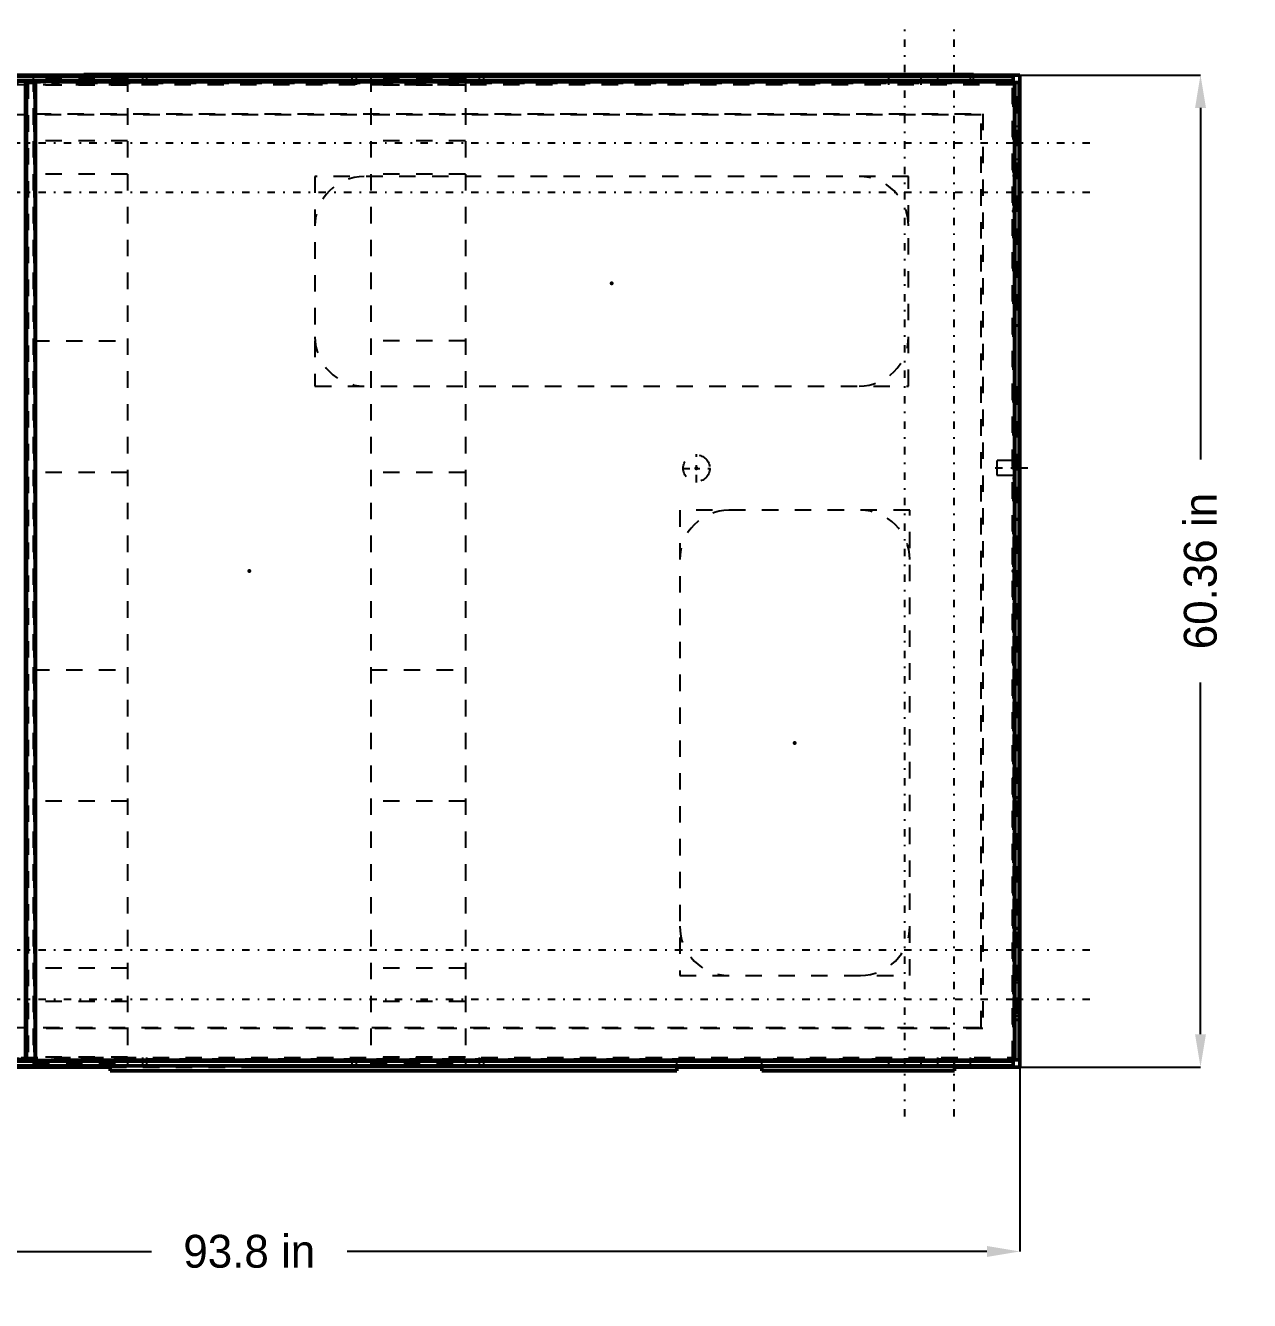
# Model space of a CAD drawing. Header units: inches. Extents: x -52 to 61, y -44 to 33.
# Drawn here: x -13.6 to 60.9, y -44.4 to 33.2 of the extents above; entities that cross this region are included whole.
import ezdxf

# ---------------------------------------------------------------- set-up
doc = ezdxf.new("R2010")
doc.units = ezdxf.units.IN
doc.header["$MEASUREMENT"] = 0
doc.linetypes.add('Center', pattern=[1.5, 0.45, -0.5, 0.05, -0.5])
doc.linetypes.add('Dashed', pattern=[2, 1, -1])
for name, color, linetype, lineweight in [('2d ConnectionPoints', 7, 'Continuous', 50), ('AM_0', 7, 'Continuous', 50), ('AM_4', 3, 'Continuous', 25), ('AM_5', 3, 'Continuous', 25), ('AM_7', 7, 'Center', 25), ('AM_9', 6, 'Dashed', 25)]:
    doc.layers.add(name, color=color, linetype=linetype, lineweight=lineweight)
doc.dimstyles.get("Standard").update_dxf_attribs({"dimtxt": 0.18, "dimasz": 0.18, "dimexe": 0.18, "dimexo": 0.0625, "dimgap": 0.09, "dimtad": 0, "dimtih": 1, "dimtoh": 1, "dimdec": 4, "dimzin": 0, "dimdsep": 46, "dimtxsty": 'Standard', "dimcen": 0.09, "dimadec": 0, "dimazin": 0, "dimtfac": 1, "dimtdec": 4, "dimtofl": 0, "dimtmove": 0, "dimatfit": 3, "dimfxl": 1, "dimtolj": 1, "dimtzin": 0, "dimarcsym": 0})

# ---------------------------------------------------------------- blocks, each defined once
blk = doc.blocks.new('*D1')
at = {"layer": 'AM_5', "color": 0, "lineweight": -2}
for p, q in [((-46.898, 0), (-46.898, -41.403)), ((46.898, 0), (46.898, -41.403)), ((-44.898, -41.403), (-5.956, -41.403)), ((44.898, -41.403), (5.956, -41.403))]:
    blk.add_line(p, q, dxfattribs=at)
at = {"layer": 'AM_5', "color": 0}
for points in [[(-44.898, -41.07), (-44.898, -41.737), (-46.898, -41.403)], [(44.898, -41.737), (44.898, -41.07), (46.898, -41.403)]]:
    blk.add_solid(points, dxfattribs=at)
at = {"layer": 'Defpoints', "color": 0}
for p in [(-46.898, 0), (46.898, 0), (46.898, -41.403)]:
    blk.add_point(p, dxfattribs=at)
at = {"layer": 'AM_5', "color": 0, "insert": (0, -41.403), "char_height": 2, "attachment_point": 5}
blk.add_mtext('\\A1;93.8 in', dxfattribs=at)
blk = doc.blocks.new('*D2')
at = {"layer": 'AM_5', "color": 0, "lineweight": -2}
for p, q in [((0, 30.181), (57.898, 30.181)), ((57.898, 28.181), (57.898, 6.79)), ((57.898, -28.181), (57.898, -6.79)), ((0, -30.181), (57.898, -30.181))]:
    blk.add_line(p, q, dxfattribs=at)
at = {"layer": 'AM_5', "color": 0}
for points in [[(58.231, 28.181), (57.565, 28.181), (57.898, 30.181)], [(57.565, -28.181), (58.231, -28.181), (57.898, -30.181)]]:
    blk.add_solid(points, dxfattribs=at)
at = {"layer": 'Defpoints', "color": 0}
for p in [(0, 30.181), (57.898, 30.181), (0, -30.181)]:
    blk.add_point(p, dxfattribs=at)
at = {"layer": 'AM_5', "color": 0, "insert": (57.898, 0), "char_height": 2, "attachment_point": 5, "rotation": 90}
blk.add_mtext('\\A1;60.36 in', dxfattribs=at)

msp = doc.modelspace()

# ---------------------------------------------------------------- linework, layer by layer
at = {"layer": '2d ConnectionPoints'}
for p in [(0, 29.763), (46.5285, 21.92), (22.0605, 17.513), (27.217, 6.252), (46.4945, 6.284), (0, 0), (0, 0), (0, 0), (46.497, 0), (33.202, -10.456), (46.5285, -12.607), (0, -29.763)]:
    msp.add_point(p, dxfattribs=at)
at = {"layer": 'AM_0'}
for p, q in [((-10.079, 30.181), (-46.898, 30.181)), ((46.496, 30.0965), (-46.496, 30.0965)), ((46.496, 29.8275), (-46.496, 29.8275)), ((-13.61, 29.735), (-13.01, 29.735)), ((-13.61, 29.735), (-13.61, -29.735)), ((-13.01, 29.735), (-13.01, -29.735)), ((-11.74, 29.7635), (-12.0453, 29.7475)), ((46.4945, 29.7635), (-11.74, 29.7635)), ((-10.079, 30.21623), (-10.079, 30.0965)), ((44.087, 30.21623), (-10.079, 30.21623)), ((44.087, 30.21623), (44.087, 30.0965)), ((46.898, 30.181), (44.087, 30.181)), ((46.4945, 29.7475), (46.4945, 29.7635)), ((46.496, 30.0965), (46.496, 29.735)), ((46.496, 29.735), (46.8575, 29.735)), ((46.5885, 29.735), (46.5885, -29.735)), ((46.8575, 29.735), (46.8575, -29.735)), ((46.898, -30.181), (46.898, 30.181)), ((-46.898, -30.181), (-8.472, -30.181)), ((46.496, -29.8275), (-46.496, -29.8275)), ((46.496, -30.0965), (-46.496, -30.0965)), ((-13.61, -29.735), (-13.01, -29.735)), ((-12.0453, -29.7475), (-11.74, -29.7635)), ((-11.74, -29.7635), (46.4945, -29.7635)), ((-8.472, -30.4035), (-8.472, -30.0965)), ((26.028, -30.4035), (26.028, -30.0965)), ((26.028, -30.181), (31.206, -30.181)), ((31.206, -30.4035), (31.206, -30.0965)), ((42.918, -30.4035), (42.918, -30.0965)), ((42.918, -30.181), (46.898, -30.181)), ((46.4945, -29.7635), (46.4945, -29.7475)), ((46.496, -29.735), (46.8575, -29.735)), ((46.496, -29.735), (46.496, -30.0965)), ((-8.472, -30.4035), (26.028, -30.4035)), ((31.206, -30.4035), (42.918, -30.4035))]:
    msp.add_line(p, q, dxfattribs=at)
at = {"layer": 'AM_4'}
for p, q in [((46.496, 29.83746), (-46.496, 29.83746)), ((-12.0453, 29.7475), (-46.496, 29.7475)), ((-13.52, 29.735), (-13.52, -29.735)), ((-13.1, 29.735), (-13.1, -29.735)), ((46.496, 29.7475), (46.4945, 29.7475)), ((46.5085, 29.735), (46.5085, -29.735)), ((46.59846, 29.735), (46.59846, -29.735)), ((-12.0453, -29.7475), (-46.496, -29.7475)), ((46.496, -29.83746), (-46.496, -29.83746)), ((46.496, -29.7475), (46.4945, -29.7475))]:
    msp.add_line(p, q, dxfattribs=at)
at = {"layer": 'AM_7'}
for p, q in [((39.898, -33.1991), (39.898, 33.1991)), ((42.898, -33.1991), (42.898, 33.1991)), ((-51.5878, 26.056), (51.5878, 26.056)), ((-51.5878, 23.056), (51.5878, 23.056)), ((27.217, 5.39887), (27.217, 7.10513)), ((26.36388, 6.252), (28.07013, 6.252)), ((45.3945, 6.284), (47.5945, 6.284)), ((-51.5878, -23.056), (51.5878, -23.056)), ((-51.5878, -26.056), (51.5878, -26.056))]:
    msp.add_line(p, q, dxfattribs=at)
at = {"layer": 'AM_9'}
for p, q in [((46.496, 30.06397), (-46.496, 30.06397)), ((-11.76011, 29.76245), (-46.496, 29.76245)), ((46.448, 29.594), (-45.878, 29.594)), ((-11.74, 29.7635), (-43.893, 29.7635)), ((-43.89299, 30.114), (44.608, 30.114)), ((-12.0453, 29.7475), (-42.31909, 28.16092)), ((-13.51, 29.735), (-13.51, -29.735)), ((-13.46, 29.735), (-13.46, -29.735)), ((-7.402, 30.16), (-13.152, 30.16)), ((-13.152, 30.16), (-13.152, -30.16)), ((-7.402, 30.068), (-13.152, 30.068)), ((-7.402, 29.973), (-13.152, 29.973)), ((-7.402, 29.573), (-13.152, 29.573)), ((-13.11, 29.735), (-13.11, -29.735)), ((-13.06, 29.735), (-13.06, -29.735)), ((-10.242, 29.6835), (-10.242, 29.7635)), ((-10.242, 29.6835), (44.226, 29.6835)), ((-10.182, 29.6835), (-10.182, 29.7635)), ((44.087, 30.20743), (-10.079, 30.20743)), ((44.087, 30.181), (-10.079, 30.181)), ((-10.079, 29.7635), (-10.079, 30.0965)), ((44.087, 29.7852), (-10.079, 29.7852)), ((44.087, 29.7764), (-10.079, 29.7764)), ((-7.402, 30.16), (-7.402, -30.16)), ((-6.5, 30.114), (-6.5, 29.594)), ((-6.25, 30.114), (-6.25, 29.594)), ((6.25, 30.114), (6.25, 29.594)), ((6.5, 30.114), (6.5, 29.594)), ((13.152, 30.16), (7.402, 30.16)), ((7.402, 30.16), (7.402, -30.16)), ((13.152, 30.068), (7.402, 30.068)), ((13.152, 29.973), (7.402, 29.973)), ((13.152, 29.573), (7.402, 29.573)), ((13.152, 30.16), (13.152, -30.16)), ((14, 30.114), (14, 29.594)), ((14.25, 30.114), (14.25, 29.594)), ((38.898, 30.114), (38.898, 29.594)), ((40.898, 29.594), (40.898, 30.114)), ((41.898, 30.114), (41.898, 29.594)), ((43.898, 29.594), (43.898, 30.114)), ((44.087, 29.7635), (44.087, 30.0965)), ((44.166, 29.6835), (44.166, 29.7635)), ((44.226, 29.6835), (44.226, 29.7635)), ((44.608, 30.181), (44.608, 30.114)), ((46.448, -29.594), (46.448, 29.594)), ((46.496, 29.76245), (46.4945, 29.76245)), ((46.4945, -29.7475), (46.4945, 29.7475)), ((46.52345, 29.735), (46.52345, -29.735)), ((46.82497, 29.735), (46.82497, -29.735)), ((46.4945, 28.854), (46.7445, 28.854)), ((46.49451, 28.722), (46.4945, 28.721)), ((46.5285, 28.854), (46.52852, 28.722)), ((46.52852, 28.722), (46.5285, 28.721)), ((46.5285, 28.721), (46.5285, 14.987)), ((46.5615, 28.854), (46.5615, 14.986)), ((46.7445, 28.788), (46.5615, 28.788)), ((46.5615, 28.754), (46.7445, 28.754)), ((46.7445, 28.854), (46.7445, 14.986)), ((44.55, 27.766), (-44.55, 27.766)), ((-13.068, -27.825), (-13.068, 27.825)), ((-13.068, 27.825), (44.643, 27.825)), ((44.55, -27.766), (44.55, 27.766)), ((44.643, 27.825), (44.643, -27.825)), ((46.898, 27.056), (46.448, 27.056)), ((-7.402, 26.188), (-13.152, 26.188)), ((13.152, 26.188), (7.402, 26.188)), ((46.448, 25.056), (46.898, 25.056)), ((-7.402, 24.16), (-13.152, 24.16)), ((13.152, 24.16), (7.402, 24.16)), ((46.898, 24.056), (46.448, 24.056)), ((3.998, 24.01), (3.998, 11.26)), ((40.123, 24.01), (3.998, 24.01)), ((40.123, 11.26), (40.123, 24.01)), ((46.448, 22.056), (46.898, 22.056)), ((46.49451, 14.986), (46.7445, 14.986)), ((46.5285, 14.987), (46.52852, 14.986)), ((46.7445, 14.954), (46.5615, 14.954)), ((46.5615, 14.92), (46.7445, 14.92)), ((46.7445, 14.92), (46.7445, 14.954)), ((-13.152, 14.008), (-7.402, 14.008)), ((13.152, 14.008), (7.402, 14.008)), ((3.998, 11.26), (40.123, 11.26)), ((46.49451, 11.125), (46.7445, 11.125)), ((46.52852, 11.125), (46.5285, 11.124)), ((46.5285, 11.124), (46.5285, 3.192)), ((46.7445, 11.191), (46.5615, 11.191)), ((46.5615, 11.157), (46.7445, 11.157)), ((46.5615, 11.125), (46.5615, 3.191)), ((46.7445, 11.157), (46.7445, 11.191)), ((46.7445, 11.125), (46.7445, 3.191)), ((46.5285, 7.284), (46.4535, 7.284)), ((46.4535, 7.284), (46.4535, 5.284)), ((46.5285, 6.739), (45.4945, 6.739)), ((45.4945, 6.739), (45.4945, 5.829)), ((46.5285, 6.909), (46.4535, 6.909)), ((-7.402, 6.008), (-13.152, 6.008)), ((13.152, 6.008), (7.402, 6.008)), ((45.4945, 5.829), (46.5285, 5.829)), ((46.4535, 5.659), (46.5285, 5.659)), ((46.4535, 5.284), (46.5285, 5.284)), ((26.202, 3.7), (26.202, -24.612)), ((40.202, 3.7), (26.202, 3.7)), ((40.202, -24.612), (40.202, 3.7)), ((46.49451, 3.191), (46.7445, 3.191)), ((46.5285, 3.192), (46.52852, 3.191)), ((46.7445, 3.159), (46.5615, 3.159)), ((46.5615, 3.125), (46.7445, 3.125)), ((46.7445, 3.125), (46.7445, 3.159)), ((46.4945, 2.046), (46.7445, 2.046)), ((46.49487, 2.046), (46.49451, -27.26)), ((46.5285, 2.046), (46.5285, -27.26)), ((46.7445, 2.112), (46.5615, 2.112)), ((46.5615, 2.078), (46.7445, 2.078)), ((46.5615, 2.046), (46.5615, -27.26)), ((46.7445, 2.078), (46.7445, 2.112)), ((46.7445, 2.046), (46.7445, -27.26)), ((-13.152, -6.008), (-7.402, -6.008)), ((7.402, -6.008), (13.152, -6.008)), ((46.4945, -13.828), (46.7445, -13.828)), ((46.7445, -13.76), (46.5615, -13.76)), ((46.5615, -13.794), (46.7445, -13.794)), ((-7.402, -14.008), (-13.152, -14.008)), ((13.152, -14.008), (7.402, -14.008)), ((46.4945, -16.368), (46.7445, -16.368)), ((46.7445, -16.3), (46.5615, -16.3)), ((46.5615, -16.334), (46.7445, -16.334)), ((46.4945, -21.692), (46.7445, -21.692)), ((46.898, -22.056), (46.448, -22.056)), ((46.7445, -21.726), (46.5615, -21.726)), ((46.5615, -21.76), (46.7445, -21.76)), ((46.4945, -22.732), (46.7445, -22.732)), ((46.7445, -22.766), (46.5615, -22.766)), ((46.5615, -22.8), (46.7445, -22.8)), ((-7.402, -24.16), (-13.152, -24.16)), ((13.152, -24.16), (7.402, -24.16)), ((26.202, -24.612), (40.202, -24.612)), ((46.448, -24.056), (46.898, -24.056)), ((46.898, -25.056), (46.448, -25.056)), ((-7.402, -26.188), (-13.152, -26.188)), ((13.152, -26.188), (7.402, -26.188)), ((46.448, -27.056), (46.898, -27.056)), ((-44.55, -27.766), (44.55, -27.766)), ((44.643, -27.825), (-13.068, -27.825)), ((46.4945, -27.26), (46.7445, -27.26)), ((46.7445, -27.292), (46.5615, -27.292)), ((46.5615, -27.326), (46.7445, -27.326)), ((46.7445, -27.326), (46.7445, -27.292)), ((-42.31909, -28.16092), (-12.0453, -29.7475)), ((-11.76011, -29.76245), (-46.496, -29.76245)), ((46.496, -30.06397), (-46.496, -30.06397)), ((-45.878, -29.594), (46.448, -29.594)), ((-43.893, -29.7635), (-11.74, -29.7635)), ((-43.89299, -30.114), (44.608, -30.114)), ((-7.402, -29.573), (-13.152, -29.573)), ((-13.152, -29.973), (-7.402, -29.973)), ((-7.402, -30.068), (-13.152, -30.068)), ((-7.402, -30.16), (-13.152, -30.16)), ((-10.251, -29.6835), (27.634, -29.6835)), ((-10.251, -29.6835), (-10.251, -29.7635)), ((-10.191, -29.6835), (-10.191, -29.7635)), ((-8.472, -30.0965), (-8.472, -29.7635)), ((-8.472, -30.181), (26.028, -30.181)), ((-6.5, -29.594), (-6.5, -30.114)), ((-6.25, -29.594), (-6.25, -30.114)), ((6.25, -29.594), (6.25, -30.114)), ((6.5, -29.594), (6.5, -30.114)), ((13.152, -29.573), (7.402, -29.573)), ((7.402, -29.973), (13.152, -29.973)), ((13.152, -30.068), (7.402, -30.068)), ((13.152, -30.16), (7.402, -30.16)), ((14, -29.594), (14, -30.114)), ((14.25, -29.594), (14.25, -30.114)), ((26.028, -30.0965), (26.028, -29.7635)), ((27.574, -29.6835), (27.574, -29.7635)), ((27.634, -29.6835), (27.634, -29.7635)), ((29.897, -29.6835), (44.226, -29.6835)), ((29.897, -29.6835), (29.897, -29.7635)), ((29.957, -29.6835), (29.957, -29.7635)), ((31.206, -30.0965), (31.206, -29.7635)), ((31.206, -30.181), (42.918, -30.181)), ((38.898, -29.594), (38.898, -30.114)), ((40.898, -30.114), (40.898, -29.594)), ((41.898, -29.594), (41.898, -30.114)), ((42.918, -30.0965), (42.918, -29.7635)), ((43.898, -30.114), (43.898, -29.594)), ((44.166, -29.6835), (44.166, -29.7635)), ((44.226, -29.6835), (44.226, -29.7635)), ((44.608, -30.181), (44.608, -30.114)), ((46.496, -29.76245), (46.4945, -29.76245))]:
    msp.add_line(p, q, dxfattribs=at)
msp.add_circle((27.217, 6.252), 0.8125, dxfattribs=at)
for centre, radius, start, end in [((46.5615, 28.721), 0.067, 90, 119.4925983), ((46.5615, 28.721), 0.033, 90, 178.2634984), ((6.995, 21.013), 2.997, 90, 180), ((37.126, 21.013), 2.997, 360, 90), ((46.5615, 14.987), 0.067, 180.8551926, 270), ((46.5615, 14.987), 0.033, 181.7365016, 270), ((6.995, 14.257), 2.997, 180, 270), ((37.126, 14.257), 2.997, 270, 360), ((46.5615, 11.124), 0.067, 90, 180), ((46.5615, 11.124), 0.033, 90, 178.2634984), ((29.199, 0.703), 2.997, 90, 180), ((37.205, 0.703), 2.997, 360, 90), ((46.5615, 3.192), 0.067, 180, 270), ((46.5615, 3.192), 0.033, 181.7365016, 270), ((46.5615, 2.045), 0.067, 90, 179.1448074), ((46.5615, 2.045), 0.033, 90, 180), ((46.5615, -13.827), 0.067, 90, 180), ((46.5615, -13.827), 0.033, 90, 180), ((46.5615, -16.367), 0.067, 90, 180), ((46.5615, -16.367), 0.033, 90, 180), ((29.199, -21.615), 2.997, 180, 270), ((37.205, -21.615), 2.997, 270, 0), ((46.5615, -21.693), 0.067, 180, 270), ((46.5615, -21.693), 0.033, 180, 270), ((46.5615, -22.733), 0.067, 180, 270), ((46.5615, -22.733), 0.033, 180, 270), ((46.5615, -27.259), 0.067, 180.8551926, 270), ((46.5615, -27.259), 0.033, 180, 270)]:
    msp.add_arc(centre, radius, start, end, dxfattribs=at)

# ---------------------------------------------------------------- dimensions: what is measured, and where the dimension line sits
at = {"layer": 'AM_5'}
dim = msp.add_linear_dim(base=(57.898, 30.181), p1=(0, -30.181), p2=(0, 30.181), angle=90, text='60.36 in', dimstyle='Standard', override={"dimtxt": 2, "dimasz": 2, "dimexe": 0, "dimexo": 0, "dimgap": 0.6}, dxfattribs=at)
dim.commit()
dim.dimension.update_dxf_attribs({"geometry": '*D2', "text_midpoint": (57.898, 0), "dimtype": 160, "text_rotation": 90})
dim = msp.add_linear_dim(base=(46.898, -41.4035), p1=(-46.898, 0), p2=(46.898, 0), text='93.8 in', dimstyle='Standard', override={"dimtxt": 2, "dimasz": 2, "dimexe": 0, "dimexo": 0, "dimgap": 0.6}, dxfattribs=at)
dim.commit()
dim.dimension.update_dxf_attribs({"geometry": '*D1', "text_midpoint": (0, -41.4035), "dimtype": 160})

doc.saveas('drawing.dxf')
